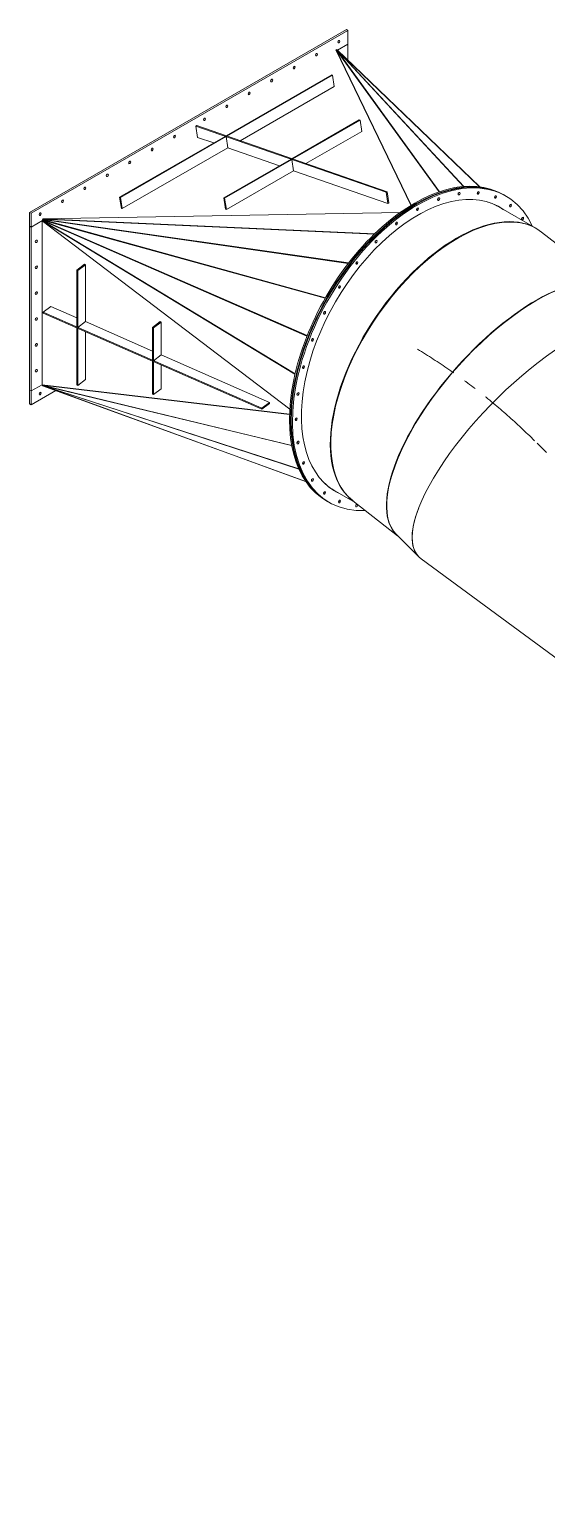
# Model space of a CAD drawing. Header units: inches. Extents: x -350577 to -266477, y -437959 to -377535.
# Drawn here: x -286178 to -283733, y -404171 to -397162 of the extents above; entities that cross this region are included whole.
import ezdxf

# ---------------------------------------------------------------- set-up
doc = ezdxf.new("R2010")
doc.units = ezdxf.units.IN
doc.header["$MEASUREMENT"] = 0
doc.linetypes.add('CENTER', pattern=[2, 1.25, -0.25, 0.25, -0.25])
doc.layers.add('CENTER       (itatec)', color=4, linetype='CENTER', lineweight=9)
doc.layers.add('ORGINAL (itatec)', color=3, linetype='Continuous', lineweight=9)

msp = doc.modelspace()

# ---------------------------------------------------------------- linework, layer by layer
at = {"layer": 'CENTER       (itatec)', "ltscale": 250}
msp.add_lwpolyline([(-279909.9, -421453.2), (-279909.9, -420573.1, 0.112637), (-280071.7, -419864), (-283725.7, -411558, -0.187723), (-283756.3, -410851.7), (-281168.2, -403884.9, 0.212912), (-281232.3, -402881.5), (-283112.9, -399781.8), (-283788, -399108.3, 0.060161), (-284342.4, -398674.5)], format="xyb", dxfattribs=at)
at = {"layer": 'ORGINAL (itatec)', "extrusion": (-5.55112e-17, 0.816497, 0.57735)}
for p, q in [((-286178, -398027), (-284679, -397161.6)), ((-286170.9, -398031.1), (-284671.9, -397165.6)), ((-284679, -397161.6), (-284671.9, -397165.6)), ((-284671.9, -397165.6), (-284671.9, -397231)), ((-284728.4, -397257.2), (-284373.3, -397993.3)), ((-284728.1, -397256.9), (-284372.3, -397992.7)), ((-284240.3, -397929.4), (-284728, -397256.8)), ((-284726.8, -397258.5), (-284726.1, -397256.4)), ((-284726.1, -397256.4), (-284238.5, -397928.8)), ((-284124.6, -397903.9), (-284726.1, -397256.4)), ((-284724.8, -397257.8), (-284724.3, -397256.9)), ((-284724.3, -397256.9), (-284123.3, -397903.8)), ((-284050.5, -397904.8), (-284724.3, -397256.9)), ((-284723.2, -397258), (-284723, -397257.8)), ((-284723, -397257.8), (-284050, -397904.9)), ((-284047.1, -397905.2), (-284723, -397257.8)), ((-284671.9, -397231), (-284721.2, -397259.5)), ((-284721.2, -397259.5), (-284671.9, -397231)), ((-284671.9, -397231), (-284671.9, -397306.7)), ((-285248.3, -397664.3), (-284748.5, -397376.3)), ((-284744.4, -397377.8), (-285244.2, -397665.8)), ((-284736.1, -397430.6), (-285181.8, -397687.5)), ((-284748.5, -397376.3), (-284744.4, -397377.8)), ((-284736.1, -397430.6), (-284744.4, -397377.8)), ((-285391.1, -397618.7), (-285386.8, -397616.2)), ((-284490.8, -397931.5), (-285391.1, -397618.7)), ((-285382.8, -397671.5), (-285391.1, -397618.7)), ((-285386.8, -397616.2), (-284486.5, -397929)), ((-284936.7, -397772.6), (-284618.1, -397589)), ((-284614, -397590.5), (-284932.5, -397774)), ((-284870.1, -397795.7), (-284605.6, -397643.3)), ((-284618.1, -397589), (-284614, -397590.5)), ((-284605.6, -397643.3), (-284614, -397590.5)), ((-285752.4, -397954.8), (-285252.6, -397666.8)), ((-285248.4, -397668.2), (-285748.2, -397956.2)), ((-285382.8, -397671.5), (-285306.6, -397697.9)), ((-285252.6, -397666.8), (-285248.4, -397668.2)), ((-285240.1, -397721.1), (-285248.4, -397668.2)), ((-285244.2, -397665.8), (-285248.3, -397664.3)), ((-285240.1, -397721.1), (-285739.9, -398009.1)), ((-285259.5, -397958.6), (-284940.9, -397775.1)), ((-284936.8, -397776.5), (-285255.3, -397960.1)), ((-285240.1, -397721.1), (-284995, -397806.2)), ((-284940.9, -397775.1), (-284936.8, -397776.5)), ((-284928.5, -397829.3), (-284936.8, -397776.5)), ((-284932.5, -397774), (-284936.7, -397772.6)), ((-284928.5, -397829.3), (-285247, -398012.9)), ((-284928.5, -397829.3), (-284482.5, -397984.3)), ((-284486.5, -397929), (-284490.8, -397931.5)), ((-284478.2, -397981.8), (-284486.5, -397929)), ((-285748.2, -397956.2), (-285752.4, -397954.8)), ((-285744, -398007.6), (-285752.4, -397954.8)), ((-285739.9, -398009.1), (-285748.2, -397956.2)), ((-285251.2, -398011.5), (-285259.5, -397958.6)), ((-285255.3, -397960.1), (-285259.5, -397958.6)), ((-285247, -398012.9), (-285255.3, -397960.1)), ((-284482.5, -397984.3), (-284490.8, -397931.5)), ((-284482.5, -397984.3), (-284478.2, -397981.8)), ((-283970.1, -397993.8), (-283968.5, -397994.3)), ((-283968.5, -397994.3), (-283968.3, -397993.9)), ((-283968.5, -397994.3), (-283968.2, -397994)), ((-283968.5, -397994.3), (-283967.7, -397995)), ((-283782.2, -398101.9), (-283958, -398000.4)), ((-283937.7, -397941.7), (-283932, -397944.9)), ((-283929.2, -397946.6), (-283923.6, -397949.8)), ((-286178, -398027), (-286170.9, -398031.1)), ((-286178, -398092.4), (-286178, -398027)), ((-286170.9, -398096.4), (-286170.9, -398031.1)), ((-286170.9, -398096.4), (-286117.4, -398065.5)), ((-286117.4, -398065.5), (-286170.9, -398096.4)), ((-286118.6, -398067), (-286119.2, -398067.5)), ((-286119.2, -398067.5), (-286119.2, -398843.1)), ((-284946.9, -398959), (-286119.2, -398067.5)), ((-286117.2, -398065.6), (-286118.9, -398066.7)), ((-286118.9, -398066.7), (-284922.2, -398792.4)), ((-284946.8, -398957.9), (-286118.9, -398066.7)), ((-286115.4, -398064.1), (-286118.3, -398065)), ((-286118.3, -398065), (-284865.5, -398612)), ((-284921.8, -398790.6), (-286118.3, -398065)), ((-286114.4, -398063.8), (-286117.7, -398063.1)), ((-286117.7, -398063.1), (-284779.4, -398432.9)), ((-284864.8, -398610.2), (-286117.7, -398063.1)), ((-286114.4, -398063.8), (-286117, -398061.1)), ((-286117, -398061.1), (-284670, -398268.1)), ((-284778.3, -398431), (-286117, -398061.1)), ((-286115.4, -398061.3), (-286116.4, -398059.1)), ((-286116.4, -398059.1), (-284546.8, -398129.6)), ((-284668.5, -398266.3), (-286116.4, -398059.1)), ((-284545.1, -398127.9), (-286114.8, -398057.4)), ((-286114.7, -398057.4), (-284425.1, -398027.6)), ((-284424.2, -398026.9), (-286114.4, -398057.4)), ((-286113.3, -398064.1), (-286114.4, -398063.8)), ((-286114.4, -398063.8), (-286113.3, -398064.1)), ((-286113.3, -398064.1), (-286113.4, -398063.9)), ((-286112.1, -398064.4), (-286112.2, -398064.4)), ((-284779.3, -398432.7), (-286112.1, -398064.4)), ((-286112.1, -398064.4), (-284779.3, -398432.7)), ((-285739.9, -398009.1), (-285744, -398007.6)), ((-285247, -398012.9), (-285251.2, -398011.5)), ((-286178, -398092.4), (-286170.9, -398096.4)), ((-286178, -398092.4), (-286178, -398868)), ((-286178, -398092.4), (-286170.9, -398096.4)), ((-286170.9, -398872.1), (-286170.9, -398096.4)), ((-283413.9, -398386.8), (-283755, -398120.3)), ((-285918.1, -398272.4), (-285954.5, -398299.9)), ((-285913.3, -398274.5), (-285949.7, -398302)), ((-285918.1, -398272.4), (-285913.3, -398274.5)), ((-285913.3, -398274.5), (-285913.2, -398544)), ((-285954.3, -398569.4), (-285954.5, -398299.9)), ((-285954.5, -398299.9), (-285949.7, -398302)), ((-285949.7, -398302), (-285949.5, -398571.5)), ((-286077.1, -398472), (-286113.5, -398499.6)), ((-285954.3, -398525.9), (-286077.1, -398472)), ((-286113.5, -398499.6), (-285079.1, -398953.6)), ((-286113.5, -398504.5), (-286113.5, -398499.6)), ((-285079.1, -398958.5), (-286113.5, -398504.5)), ((-285913.2, -398544), (-285949.5, -398571.5)), ((-285596.3, -398683.1), (-285913.2, -398544)), ((-285560, -398543.9), (-285596.3, -398571.4)), ((-285555.2, -398546), (-285591.6, -398573.5)), ((-285555.2, -398546), (-285560, -398543.9)), ((-285555.1, -398701.1), (-285555.2, -398546)), ((-285949.5, -398571.5), (-285954.3, -398569.4)), ((-285954.2, -398843.8), (-285954.3, -398574.3)), ((-285954.3, -398574.3), (-285949.5, -398576.4)), ((-285949.5, -398576.4), (-285949.4, -398845.9)), ((-285913.1, -398818.4), (-285913.2, -398592.4)), ((-285596.3, -398726.6), (-285596.3, -398571.4)), ((-285596.3, -398571.4), (-285591.6, -398573.5)), ((-285591.6, -398573.5), (-285591.5, -398728.7)), ((-285555.1, -398701.1), (-285591.5, -398728.7)), ((-285042.7, -398926.1), (-285555.1, -398701.1)), ((-285591.5, -398728.7), (-285596.3, -398726.6)), ((-285596.2, -398886.7), (-285596.3, -398731.5)), ((-285596.3, -398731.5), (-285591.5, -398733.6)), ((-285591.5, -398733.6), (-285591.4, -398888.8)), ((-285555.1, -398749.6), (-285555.1, -398861.2)), ((-285913.1, -398818.4), (-285949.4, -398845.9)), ((-286178, -398868), (-286170.9, -398872.1)), ((-286178, -398868), (-286170.9, -398872.1)), ((-286178, -398868), (-286178, -398933.4)), ((-286119.2, -398842.3), (-286170.9, -398872.1)), ((-286170.9, -398872.1), (-286119.2, -398842.3)), ((-286054, -398869.9), (-286170.9, -398937.4)), ((-286170.9, -398937.4), (-286170.9, -398872.1)), ((-286119.2, -398843.1), (-284947.9, -398982)), ((-286118.1, -398843.3), (-286118.9, -398844)), ((-286118.9, -398844), (-284938, -399129.6)), ((-284948, -398983.2), (-286118.9, -398844)), ((-286117.6, -398844.4), (-286118.3, -398845.5)), ((-286118.3, -398845.5), (-284904.5, -399241.2)), ((-284937.8, -399131), (-286118.3, -398845.5)), ((-286117.4, -398845.8), (-286117.7, -398846.5)), ((-286117.7, -398846.5), (-284871.7, -399300.4)), ((-284904.1, -399242.1), (-286117.7, -398846.5)), ((-286117, -398846.8), (-286117, -398847)), ((-284871.5, -399300.7), (-286117, -398847)), ((-285949.4, -398845.9), (-285954.2, -398843.8)), ((-285591.4, -398888.8), (-285596.2, -398886.7)), ((-285555.1, -398861.2), (-285591.4, -398888.8)), ((-286178, -398933.4), (-286170.9, -398937.4)), ((-285042.7, -398926.1), (-285079.1, -398953.6)), ((-285042.7, -398931), (-285079.1, -398958.5)), ((-285079.1, -398953.6), (-285079.1, -398958.5)), ((-285042.7, -398931), (-285042.7, -398926.1)), ((-284775.3, -399391), (-284769.7, -399394.3)), ((-284766.8, -399395.9), (-284761.2, -399399.2)), ((-284744.5, -399338.4), (-284745.7, -399337.3)), ((-284744.5, -399338.4), (-284744.7, -399338.9)), ((-284744.5, -399338.4), (-284744.7, -399338.9)), ((-284743.5, -399338.7), (-284744.5, -399338.4)), ((-284638.1, -399399.8), (-284734, -399344.5)), ((-284436.9, -399557.1), (-284648.9, -399391.4)), ((-284336.3, -399657.5), (-284441.8, -399552.2)), ((-283644.6, -400166.2), (-284325.4, -399666.9))]:
    msp.add_line(p, q, dxfattribs=at)
at = {"layer": 'ORGINAL (itatec)', "extrusion": (-4.45548e-16, 4.49534e-16, -1)}
for centre in [(-284714.3, -397218.7), (-284820.4, -397279.9), (-284926.4, -397341.2), (-285032.5, -397402.4), (-285138.6, -397463.7), (-285350.7, -397586.1), (-285244.6, -397524.9), (-285492.1, -397667.8), (-285704.3, -397790.3), (-285598.2, -397729), (-285810.3, -397851.5), (-285916.4, -397912.7), (-286022.5, -397974), (-286128.5, -398035.2), (-286146.2, -398163.8), (-286146.2, -398286.3), (-286146.2, -398408.8), (-286146.2, -398531.2), (-286146.2, -398653.7), (-286146.2, -398776.2), (-286128.5, -398884.4)]:
    msp.add_ellipse(centre, major_axis=(-3.5, -6.06), ratio=0.57735, start_param=-5.497787, end_param=0.785398, dxfattribs=at)
at = {"layer": 'ORGINAL (itatec)', "extrusion": (-2.08789e-16, 2.48894e-16, -1)}
for centre in [(-284356.5, -398666.4), (-284348, -398671.3)]:
    msp.add_ellipse(centre, major_axis=(-418.8, -724.7), ratio=0.577063, start_param=0, end_param=3.141593, dxfattribs=at)
at = {"layer": 'ORGINAL (itatec)'}
for centre, major_axis, ratio, start_param, end_param in [((-284350.9, -398669.6), (418.8, 724.7), 0.577063, -0.002661, 3.14569), ((-284342.4, -398674.5), (418.8, 724.7), 0.577063, -0.383887, 3.497432), ((-284060.7, -397931.5), (3.5, 6.06), 0.577063, -2.199611, -0.941982), ((-284202, -398755.8), (-434.9, -644.3), 0.524677, -3.178195, -0.036602), ((-284204.2, -398754.3), (-434.6, -644.5), 0.524987, -3.146704, -0.016185), ((-284248, -397960.9), (3.5, 6.06), 0.577063, -2.199611, -0.941982), ((-284151.4, -397935), (3.5, 6.06), 0.577063, -2.199611, -0.941982), ((-283978.7, -397950.4), (3.5, 6.06), 0.577063, -2.199611, -0.941982), ((-284348, -398671.3), (388.8, 672.7), 0.577063, -0.050521, -0.007286), ((-283908, -397991.3), (3.5, 6.06), 0.577063, -2.199611, -0.941982), ((-284347.7, -398008.4), (3.5, 6.06), 0.577063, -2.199611, -0.941982), ((-283850.6, -398052.8), (3.5, 6.06), 0.577063, -2.199611, -0.941982), ((-284447.4, -398076.1), (3.5, 6.06), 0.577063, -2.199611, -0.941982), ((-284544.1, -398161.8), (3.5, 6.06), 0.577063, -2.199611, -0.941982), ((-284634.9, -398263), (3.5, 6.06), 0.577063, -2.199611, -0.941982), ((-283921.3, -398975.3), (-514.8, -582.3), 0.408204, -3.166345, -0.024752), ((-284716.9, -398376.6), (3.5, 6.06), 0.577063, -2.199611, -0.941982), ((-284787.7, -398499.1), (3.5, 6.06), 0.577063, -2.199611, -0.941982), ((-284845.1, -398626.9), (3.5, 6.06), 0.577063, -2.199611, -0.941982), ((-284887.5, -398756.1), (3.5, 6.06), 0.577063, -2.199611, -0.941982), ((-284913.4, -398882.6), (3.5, 6.06), 0.577063, -2.199611, -0.941982), ((-284922.2, -399002.8), (3.5, 6.06), 0.577063, -2.199611, -0.941982), ((-284913.5, -399112.8), (3.5, 6.06), 0.577063, -2.199611, -0.941982), ((-284887.7, -399209.5), (3.5, 6.06), 0.577063, -2.199611, -0.941982), ((-284845.4, -399289.8), (3.5, 6.06), 0.577063, -2.199611, -0.941982), ((-284788, -399351.3), (3.5, 6.06), 0.577063, -2.199611, -0.941982), ((-284348, -398671.3), (-388.8, -672.7), 0.577063, 0.007286, 0.050957), ((-284717.3, -399392.1), (3.5, 6.06), 0.577063, -2.199611, -0.941982), ((-284635.4, -399411), (3.5, 6.06), 0.577063, -2.199611, -0.941982), ((-283788, -399108.3), (-548.1, -549.4), 0.345066, -0.662554, 0.052598), ((-283788, -399108.3), (-548.1, -549.4), 0.345066, -0.662807, -0.662554)]:
    msp.add_ellipse(centre, major_axis=major_axis, ratio=ratio, start_param=start_param, end_param=end_param, dxfattribs=at)
at = {"layer": 'ORGINAL (itatec)', "extrusion": (-1.69777e-16, 4.82807e-16, -1)}
msp.add_ellipse((-284342.4, -398674.5), major_axis=(-388.8, -672.7), ratio=0.577063, start_param=-0.051028, end_param=3.192042, dxfattribs=at)
at = {"layer": 'ORGINAL (itatec)', "extrusion": (-3.16149e-16, 1.18596e-16, -1)}
for centre, start_param, end_param in [((-284055, -397934.7), -5.498035700702891, 0.7851496064766956), ((-284441.8, -398079.3), -5.498035700703021, 0.785149606476566), ((-284881.8, -398759.3), -5.498035700702891, 0.7851496064766956), ((-284882, -399212.7), -5.498035700702891, 0.7851496064766956)]:
    msp.add_ellipse(centre, major_axis=(3.5, 6.06), ratio=0.577063, start_param=start_param, end_param=end_param, dxfattribs=at)
at = {"layer": 'ORGINAL (itatec)', "extrusion": (-3.91987e-16, 9.83097e-17, -1)}
for centre, start_param, end_param in [((-284242.4, -397964.2), -5.498035700702761, 0.7851496064768253), ((-283973.1, -397953.7), -5.498035700702891, 0.7851496064766952), ((-283902.3, -397994.5), -5.498035700703021, 0.7851496064765651), ((-284342.1, -398011.7), -5.498035700702891, 0.7851496064766952), ((-283845, -398056), -5.498035700702761, 0.7851496064768253), ((-284538.5, -398165), -5.498035700703021, 0.7851496064765655), ((-284629.2, -398266.2), -5.498035700702891, 0.7851496064766952), ((-284711.2, -398379.8), -5.498035700702891, 0.7851496064766952), ((-284782, -398502.4), -5.498035700702891, 0.7851496064766952), ((-284839.5, -398630.2), -5.498035700702891, 0.7851496064766952), ((-284907.8, -398885.9), -5.498035700703021, 0.7851496064765651), ((-284916.5, -399006), -5.498035700703021, 0.7851496064765651), ((-284907.9, -399116.1), -5.498035700702891, 0.7851496064766952), ((-284839.8, -399293), -5.498035700702891, 0.7851496064766952), ((-284782.4, -399354.5), -5.498035700702891, 0.7851496064766952), ((-284711.7, -399395.4), -5.498035700702891, 0.7851496064766952)]:
    msp.add_ellipse(centre, major_axis=(3.5, 6.06), ratio=0.577063, start_param=start_param, end_param=end_param, dxfattribs=at)
at = {"layer": 'ORGINAL (itatec)', "extrusion": (-2.36565e-16, 2.00832e-16, -1)}
msp.add_ellipse((-284145.7, -397938.3), major_axis=(3.5, 6.06), ratio=0.577063, start_param=-5.49803570070289, end_param=0.7851496064766961, dxfattribs=at)
at = {"layer": 'ORGINAL (itatec)', "extrusion": (-1.68259e-16, 9.71445e-17, -1)}
msp.add_ellipse((-284346, -398672.4), major_axis=(388, 672), ratio=0.57735, start_param=-0.124859, end_param=0, dxfattribs=at)
at = {"layer": 'ORGINAL (itatec)', "extrusion": (3.52667e-17, 1.71963e-16, -1)}
msp.add_ellipse((-284350.9, -398669.6), major_axis=(388.8, 672.7), ratio=0.577063, start_param=0.010687, end_param=0.050453, dxfattribs=at)
at = {"layer": 'ORGINAL (itatec)', "extrusion": (-1.75993e-16, 3.03786e-16, -1)}
msp.add_ellipse((-283922.6, -398974.1), major_axis=(514.8, 582.3), ratio=0.408204, start_param=-3.133464, end_param=0.003625, dxfattribs=at)
at = {"layer": 'ORGINAL (itatec)', "extrusion": (-3.93064e-16, 6.27698e-16, -1)}
msp.add_ellipse((-283788, -399108.3), major_axis=(-548.2, -549.2), ratio=0.344698, start_param=-0.000473, end_param=3.203044, dxfattribs=at)
at = {"layer": 'ORGINAL (itatec)', "extrusion": (-1.16467e-16, 1.31341e-16, -1)}
msp.add_ellipse((-284346, -398672.4), major_axis=(-388, -672), ratio=0.57735, start_param=0, end_param=0.140091, dxfattribs=at)
at = {"layer": 'ORGINAL (itatec)', "extrusion": (-3.28944e-16, 3.18334e-16, -1)}
msp.add_ellipse((-284350.9, -398669.6), major_axis=(-388.8, -672.7), ratio=0.577063, start_param=-0.051024, end_param=-0.011166, dxfattribs=at)
at = {"layer": 'ORGINAL (itatec)', "extrusion": (-1.81013e-16, 2.96956e-16, -1)}
msp.add_ellipse((-284629.7, -399414.3), major_axis=(-3.5, -6.06), ratio=0.577063, start_param=-2.356443, end_param=2.761204, dxfattribs=at)
at = {"layer": 'ORGINAL (itatec)', "extrusion": (-2.80882e-16, 2.90558e-16, -1)}
msp.add_ellipse((-284629.7, -399414.3), major_axis=(-3.5, -6.06), ratio=0.577063, start_param=-2.59967, end_param=-2.356443, dxfattribs=at)

doc.saveas('drawing.dxf')
